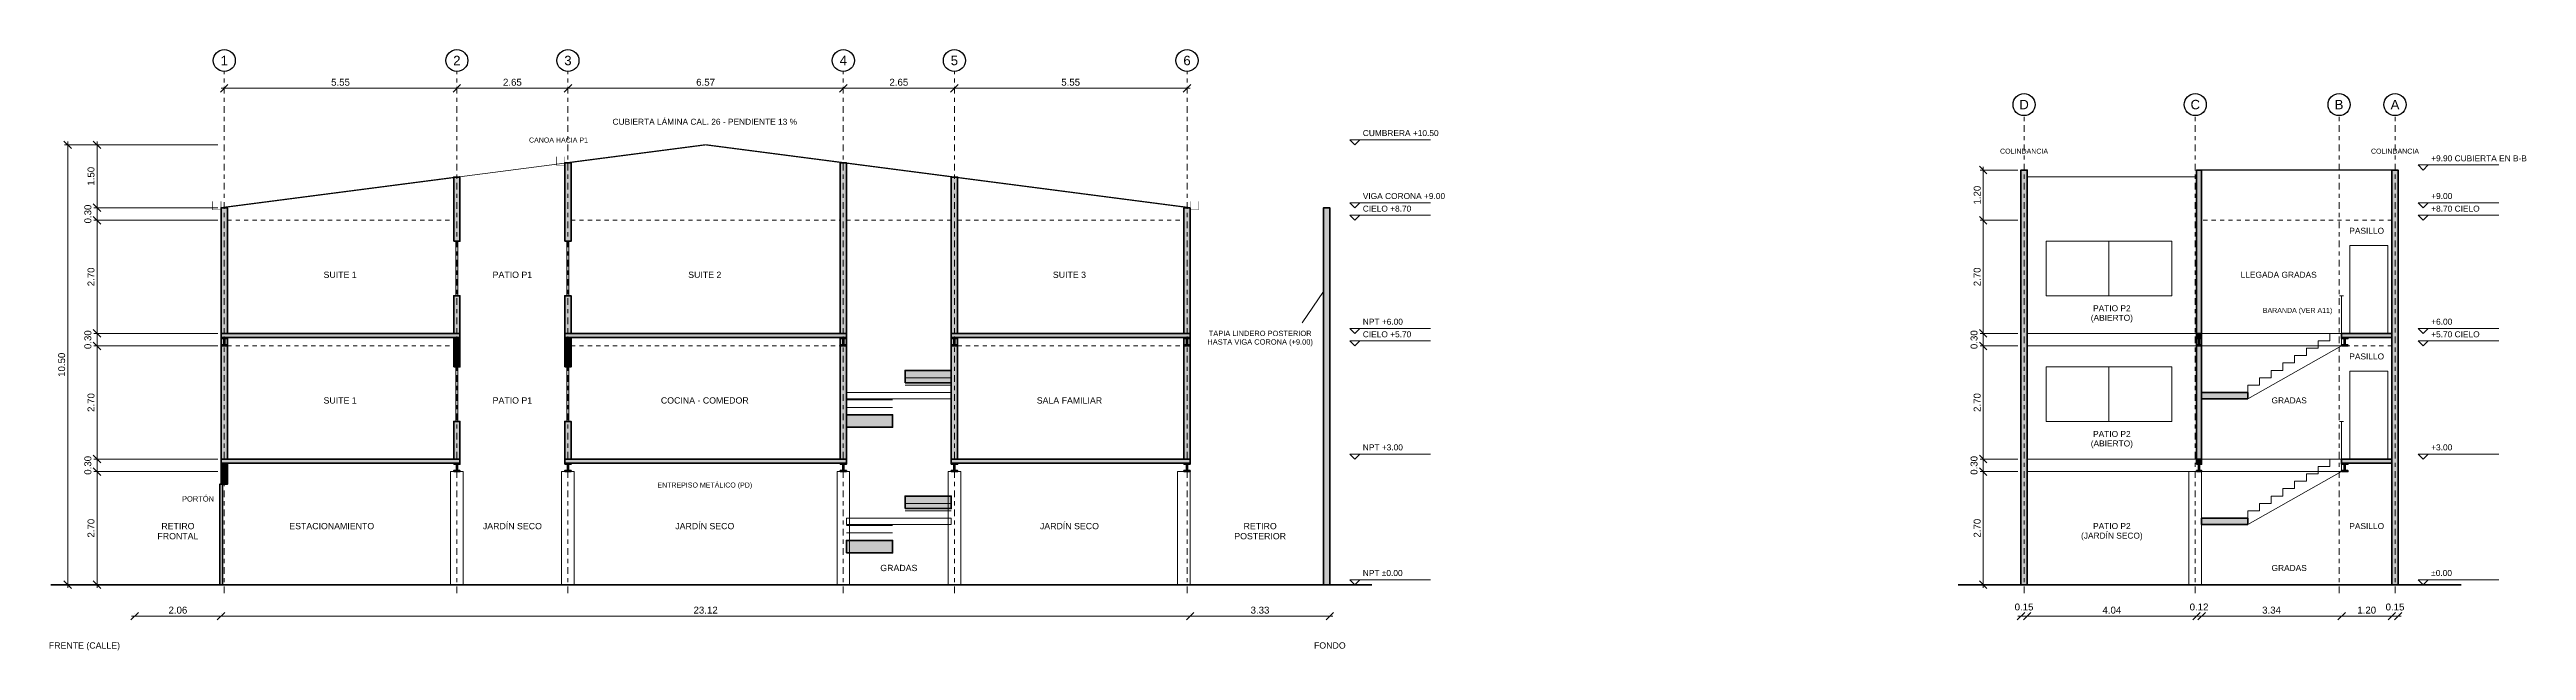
# Model space of a CAD drawing. Header units: metres. Extents: x -2 to 57.1, y -1.6 to 12.8.
import ezdxf
from ezdxf.enums import TextEntityAlignment as Align

# ---------------------------------------------------------------- set-up
doc = ezdxf.new("R2010")
doc.units = ezdxf.units.M
doc.linetypes.add('CENTER', pattern=[5.08, 3.175, -0.635, 0.635, -0.635])
doc.linetypes.add('DASHED', pattern=[1.524, 1.27, -0.254])
for name, color, linetype, lineweight in [('A-EJES', 8, 'CENTER', 13), ('A-EJES-TXT', 7, 'Continuous', 25), ('S-CIELO', 8, 'DASHED', 13), ('S-CORTE', 7, 'Continuous', 50), ('S-COTA', 7, 'Continuous', 18), ('S-CUBIERTA', 7, 'Continuous', 60), ('S-NIVEL', 7, 'Continuous', 18), ('S-TERRENO', 7, 'Continuous', 70), ('S-TXT', 7, 'Continuous', 18), ('S-VIDRIO', 8, 'Continuous', 13), ('S-VISTA', 8, 'Continuous', 18)]:
    doc.layers.add(name, color=color, linetype=linetype, lineweight=lineweight)
doc.styles.add('ARIAL', font='arial.ttf')
doc.dimstyles.new('COTA-75', dxfattribs={"dimtxt": 0.165, "dimasz": 0.09, "dimexe": 0.075, "dimexo": 0.075, "dimgap": 0.06, "dimtad": 1, "dimzin": 0, "dimdsep": 46, "dimtxsty": 'ARIAL', "dimtsz": 0.09, "dimcen": 2.5, "dimdle": 0.075, "dimclrd": 7, "dimclre": 7, "dimclrt": 7, "dimazin": 3, "dimtfac": 1, "dimtmove": 0, "dimatfit": 3, "dimlwd": 18, "dimlwe": 13})

msp = doc.modelspace()

# ---------------------------------------------------------------- hatches: boundary and pattern name
at = {"layer": 'S-CORTE'}
for points in [[(10.26, 8.2), (10.41, 8.2), (10.41, 10.076), (10.26, 10.076)], [(16.83, 6), (16.98, 6), (16.98, 10.076), (16.83, 10.076)], [(7.61, 8.2), (7.76, 8.2), (7.76, 9.731), (7.61, 9.731)], [(19.48, 6), (19.63, 6), (19.63, 9.731), (19.48, 9.731)], [(45, 0), (45.15, 0), (45.15, 9.901), (45, 9.901)], [(49.19, 6), (49.31, 6), (49.31, 9.901), (49.19, 9.901)], [(53.85, 0), (54, 0), (54, 9.901), (53.85, 9.901)], [(2.06, 6), (2.21, 6), (2.21, 9), (2.06, 9)], [(25.03, 6), (25.18, 6), (25.18, 9), (25.03, 9)], [(28.362, 0), (28.512, 0), (28.512, 9), (28.362, 9)], [(7.61, 6), (7.76, 6), (7.76, 6.9), (7.61, 6.9)], [(10.26, 6), (10.41, 6), (10.41, 6.9), (10.26, 6.9)], [(2.06, 5.9), (7.76, 5.9), (7.76, 6), (2.06, 6)], [(10.26, 5.9), (16.98, 5.9), (16.98, 6), (10.26, 6)], [(19.48, 5.9), (25.18, 5.9), (25.18, 6), (19.48, 6)], [(49.19, 5.9), (49.31, 5.9), (49.31, 6), (49.19, 6)], [(52.65, 5.9), (53.85, 5.9), (53.85, 6), (52.65, 6)], [(2.06, 5.875), (2.21, 5.875), (2.21, 5.9), (2.06, 5.9)], [(2.06, 3), (2.21, 3), (2.21, 5.9), (2.06, 5.9)], [(2.06, 5.7), (2.21, 5.7), (2.21, 5.725), (2.06, 5.725)], [(2.123, 5.7), (2.147, 5.7), (2.147, 5.9), (2.123, 5.9)], [(7.61, 5.875), (7.76, 5.875), (7.76, 5.9), (7.61, 5.9)], [(7.61, 5.2), (7.76, 5.2), (7.76, 5.9), (7.61, 5.9)], [(7.61, 5.7), (7.76, 5.7), (7.76, 5.725), (7.61, 5.725)], [(7.673, 5.7), (7.697, 5.7), (7.697, 5.9), (7.673, 5.9)], [(10.26, 5.875), (10.41, 5.875), (10.41, 5.9), (10.26, 5.9)], [(10.26, 5.2), (10.41, 5.2), (10.41, 5.9), (10.26, 5.9)], [(10.26, 5.7), (10.41, 5.7), (10.41, 5.725), (10.26, 5.725)], [(10.323, 5.7), (10.347, 5.7), (10.347, 5.9), (10.323, 5.9)], [(16.83, 5.875), (16.98, 5.875), (16.98, 5.9), (16.83, 5.9)], [(16.83, 3), (16.98, 3), (16.98, 5.9), (16.83, 5.9)], [(16.83, 5.7), (16.98, 5.7), (16.98, 5.725), (16.83, 5.725)], [(16.893, 5.7), (16.917, 5.7), (16.917, 5.9), (16.893, 5.9)], [(19.48, 5.875), (19.63, 5.875), (19.63, 5.9), (19.48, 5.9)], [(19.48, 3), (19.63, 3), (19.63, 5.9), (19.48, 5.9)], [(19.48, 5.7), (19.63, 5.7), (19.63, 5.725), (19.48, 5.725)], [(19.543, 5.7), (19.567, 5.7), (19.567, 5.9), (19.543, 5.9)], [(25.03, 5.875), (25.18, 5.875), (25.18, 5.9), (25.03, 5.9)], [(25.03, 3), (25.18, 3), (25.18, 5.9), (25.03, 5.9)], [(25.03, 5.7), (25.18, 5.7), (25.18, 5.725), (25.03, 5.725)], [(25.093, 5.7), (25.117, 5.7), (25.117, 5.9), (25.093, 5.9)], [(49.19, 3), (49.31, 3), (49.31, 5.9), (49.19, 5.9)], [(49.19, 5.875), (49.31, 5.875), (49.31, 5.9), (49.19, 5.9)], [(49.19, 5.7), (49.31, 5.7), (49.31, 5.725), (49.19, 5.725)], [(49.238, 5.7), (49.262, 5.7), (49.262, 5.9), (49.238, 5.9)], [(52.65, 5.875), (52.8, 5.875), (52.8, 5.9), (52.65, 5.9)], [(52.65, 5.7), (52.8, 5.7), (52.8, 5.725), (52.65, 5.725)], [(52.713, 5.7), (52.737, 5.7), (52.737, 5.9), (52.713, 5.9)], [(18.38, 4.818), (19.48, 4.818), (19.48, 5.118), (18.38, 5.118)], [(49.31, 4.438), (50.41, 4.438), (50.41, 4.588), (49.31, 4.588)], [(7.61, 3), (7.76, 3), (7.76, 3.9), (7.61, 3.9)], [(10.26, 3), (10.41, 3), (10.41, 3.9), (10.26, 3.9)], [(16.98, 3.759), (18.08, 3.759), (18.08, 4.059), (16.98, 4.059)], [(2.06, 2.9), (7.76, 2.9), (7.76, 3), (2.06, 3)], [(10.26, 2.9), (16.98, 2.9), (16.98, 3), (10.26, 3)], [(19.48, 2.9), (25.18, 2.9), (25.18, 3), (19.48, 3)], [(49.19, 2.9), (49.31, 2.9), (49.31, 3), (49.19, 3)], [(52.65, 2.9), (53.85, 2.9), (53.85, 3), (52.65, 3)], [(2.06, 2.4), (2.21, 2.4), (2.21, 2.9), (2.06, 2.9)], [(7.61, 2.875), (7.76, 2.875), (7.76, 2.9), (7.61, 2.9)], [(7.61, 2.7), (7.76, 2.7), (7.76, 2.725), (7.61, 2.725)], [(7.673, 2.7), (7.697, 2.7), (7.697, 2.9), (7.673, 2.9)], [(10.26, 2.875), (10.41, 2.875), (10.41, 2.9), (10.26, 2.9)], [(10.26, 2.7), (10.41, 2.7), (10.41, 2.725), (10.26, 2.725)], [(10.323, 2.7), (10.347, 2.7), (10.347, 2.9), (10.323, 2.9)], [(16.83, 2.875), (16.98, 2.875), (16.98, 2.9), (16.83, 2.9)], [(16.83, 2.7), (16.98, 2.7), (16.98, 2.725), (16.83, 2.725)], [(16.893, 2.7), (16.917, 2.7), (16.917, 2.9), (16.893, 2.9)], [(19.48, 2.875), (19.63, 2.875), (19.63, 2.9), (19.48, 2.9)], [(19.48, 2.7), (19.63, 2.7), (19.63, 2.725), (19.48, 2.725)], [(19.543, 2.7), (19.567, 2.7), (19.567, 2.9), (19.543, 2.9)], [(25.03, 2.875), (25.18, 2.875), (25.18, 2.9), (25.03, 2.9)], [(25.03, 2.7), (25.18, 2.7), (25.18, 2.725), (25.03, 2.725)], [(25.093, 2.7), (25.117, 2.7), (25.117, 2.9), (25.093, 2.9)], [(49.19, 2.875), (49.31, 2.875), (49.31, 2.9), (49.19, 2.9)], [(49.19, 2.7), (49.31, 2.7), (49.31, 2.725), (49.19, 2.725)], [(49.238, 2.7), (49.262, 2.7), (49.262, 2.9), (49.238, 2.9)], [(52.65, 2.875), (52.8, 2.875), (52.8, 2.9), (52.65, 2.9)], [(52.65, 2.7), (52.8, 2.7), (52.8, 2.725), (52.65, 2.725)], [(52.713, 2.7), (52.737, 2.7), (52.737, 2.9), (52.713, 2.9)], [(18.38, 1.818), (19.48, 1.818), (19.48, 2.118), (18.38, 2.118)], [(49.31, 1.438), (50.41, 1.438), (50.41, 1.588), (49.31, 1.588)], [(16.98, 0.759), (18.08, 0.759), (18.08, 1.059), (16.98, 1.059)]]:
    msp.add_hatch(color=7, dxfattribs=at).paths.add_polyline_path(points)

# ---------------------------------------------------------------- linework, layer by layer
at = {"layer": 'A-EJES', "ltscale": 0.05}
for p, q in [((2.135, -0.2), (2.135, 12.253)), ((7.685, -0.2), (7.685, 12.253)), ((10.335, -0.2), (10.335, 12.253)), ((16.905, -0.2), (16.905, 12.253)), ((19.555, -0.2), (19.555, 12.253)), ((25.105, -0.2), (25.105, 12.253)), ((45.075, -0.2), (45.075, 11.201)), ((49.16, -0.2), (49.16, 11.201)), ((52.59, -0.2), (52.59, 11.201)), ((53.925, -0.2), (53.925, 11.201))]:
    msp.add_line(p, q, dxfattribs=at)
at = {"layer": 'A-EJES-TXT'}
for centre in [(2.135, 12.515), (7.685, 12.515), (10.335, 12.515), (16.905, 12.515), (19.555, 12.515), (25.105, 12.515), (45.075, 11.463), (49.16, 11.463), (52.59, 11.463), (53.925, 11.463)]:
    msp.add_circle(centre, 0.263, dxfattribs=at)
at = {"layer": 'S-CIELO', "ltscale": 0.0375}
for p, q in [((2.21, 8.7), (7.61, 8.7)), ((10.41, 8.7), (16.83, 8.7)), ((16.98, 8.7), (19.48, 8.7)), ((19.63, 8.7), (25.03, 8.7)), ((53.85, 8.7), (49.31, 8.7)), ((2.21, 5.7), (7.61, 5.7)), ((10.41, 5.7), (16.83, 5.7)), ((19.63, 5.7), (25.03, 5.7)), ((53.85, 5.7), (52.65, 5.7))]:
    msp.add_line(p, q, dxfattribs=at)
at = {"layer": 'S-CORTE', "const_width": 0.012}
for points in [[(10.06, 10.216), (10.06, 10.016), (10.26, 10.016), (10.26, 10.216)], [(1.86, 9.15), (1.86, 8.95), (2.06, 8.95), (2.06, 9.15)], [(25.18, 9.15), (25.18, 8.95), (25.38, 8.95), (25.38, 9.15)]]:
    msp.add_lwpolyline(points, dxfattribs=at)
at = {"layer": 'S-CORTE'}
for points in [[(10.26, 8.2), (10.41, 8.2), (10.41, 10.076), (10.26, 10.076)], [(16.83, 6), (16.98, 6), (16.98, 10.076), (16.83, 10.076)], [(7.61, 8.2), (7.76, 8.2), (7.76, 9.731), (7.61, 9.731)], [(19.48, 6), (19.63, 6), (19.63, 9.731), (19.48, 9.731)], [(45, 0), (45.15, 0), (45.15, 9.901), (45, 9.901)], [(49.19, 6), (49.31, 6), (49.31, 9.901), (49.19, 9.901)], [(53.85, 0), (54, 0), (54, 9.901), (53.85, 9.901)], [(2.06, 6), (2.21, 6), (2.21, 9), (2.06, 9)], [(25.03, 6), (25.18, 6), (25.18, 9), (25.03, 9)], [(28.362, 0), (28.512, 0), (28.512, 9), (28.362, 9)], [(7.61, 6), (7.76, 6), (7.76, 6.9), (7.61, 6.9)], [(10.26, 6), (10.41, 6), (10.41, 6.9), (10.26, 6.9)], [(2.06, 5.9), (7.76, 5.9), (7.76, 6), (2.06, 6)], [(10.26, 5.9), (16.98, 5.9), (16.98, 6), (10.26, 6)], [(19.48, 5.9), (25.18, 5.9), (25.18, 6), (19.48, 6)], [(49.19, 5.9), (49.31, 5.9), (49.31, 6), (49.19, 6)], [(52.65, 5.9), (53.85, 5.9), (53.85, 6), (52.65, 6)], [(2.06, 5.875), (2.21, 5.875), (2.21, 5.9), (2.06, 5.9)], [(2.06, 3), (2.21, 3), (2.21, 5.9), (2.06, 5.9)], [(2.06, 5.7), (2.21, 5.7), (2.21, 5.725), (2.06, 5.725)], [(2.123, 5.7), (2.147, 5.7), (2.147, 5.9), (2.123, 5.9)], [(7.61, 5.875), (7.76, 5.875), (7.76, 5.9), (7.61, 5.9)], [(7.61, 5.2), (7.76, 5.2), (7.76, 5.9), (7.61, 5.9)], [(7.61, 5.7), (7.76, 5.7), (7.76, 5.725), (7.61, 5.725)], [(7.673, 5.7), (7.697, 5.7), (7.697, 5.9), (7.673, 5.9)], [(10.26, 5.875), (10.41, 5.875), (10.41, 5.9), (10.26, 5.9)], [(10.26, 5.2), (10.41, 5.2), (10.41, 5.9), (10.26, 5.9)], [(10.26, 5.7), (10.41, 5.7), (10.41, 5.725), (10.26, 5.725)], [(10.323, 5.7), (10.347, 5.7), (10.347, 5.9), (10.323, 5.9)], [(16.83, 5.875), (16.98, 5.875), (16.98, 5.9), (16.83, 5.9)], [(16.83, 3), (16.98, 3), (16.98, 5.9), (16.83, 5.9)], [(16.83, 5.7), (16.98, 5.7), (16.98, 5.725), (16.83, 5.725)], [(16.893, 5.7), (16.917, 5.7), (16.917, 5.9), (16.893, 5.9)], [(19.48, 5.875), (19.63, 5.875), (19.63, 5.9), (19.48, 5.9)], [(19.48, 3), (19.63, 3), (19.63, 5.9), (19.48, 5.9)], [(19.48, 5.7), (19.63, 5.7), (19.63, 5.725), (19.48, 5.725)], [(19.543, 5.7), (19.567, 5.7), (19.567, 5.9), (19.543, 5.9)], [(25.03, 5.875), (25.18, 5.875), (25.18, 5.9), (25.03, 5.9)], [(25.03, 3), (25.18, 3), (25.18, 5.9), (25.03, 5.9)], [(25.03, 5.7), (25.18, 5.7), (25.18, 5.725), (25.03, 5.725)], [(25.093, 5.7), (25.117, 5.7), (25.117, 5.9), (25.093, 5.9)], [(49.19, 3), (49.31, 3), (49.31, 5.9), (49.19, 5.9)], [(49.19, 5.875), (49.31, 5.875), (49.31, 5.9), (49.19, 5.9)], [(49.19, 5.7), (49.31, 5.7), (49.31, 5.725), (49.19, 5.725)], [(49.238, 5.7), (49.262, 5.7), (49.262, 5.9), (49.238, 5.9)], [(52.65, 5.875), (52.8, 5.875), (52.8, 5.9), (52.65, 5.9)], [(52.65, 5.7), (52.8, 5.7), (52.8, 5.725), (52.65, 5.725)], [(52.713, 5.7), (52.737, 5.7), (52.737, 5.9), (52.713, 5.9)], [(18.38, 4.818), (19.48, 4.818), (19.48, 5.118), (18.38, 5.118)], [(49.31, 4.438), (50.41, 4.438), (50.41, 4.588), (49.31, 4.588)], [(7.61, 3), (7.76, 3), (7.76, 3.9), (7.61, 3.9)], [(10.26, 3), (10.41, 3), (10.41, 3.9), (10.26, 3.9)], [(16.98, 3.759), (18.08, 3.759), (18.08, 4.059), (16.98, 4.059)], [(2.06, 2.9), (7.76, 2.9), (7.76, 3), (2.06, 3)], [(10.26, 2.9), (16.98, 2.9), (16.98, 3), (10.26, 3)], [(19.48, 2.9), (25.18, 2.9), (25.18, 3), (19.48, 3)], [(49.19, 2.9), (49.31, 2.9), (49.31, 3), (49.19, 3)], [(52.65, 2.9), (53.85, 2.9), (53.85, 3), (52.65, 3)], [(2.03, 0), (2.09, 0), (2.09, 2.4), (2.03, 2.4)], [(2.06, 2.4), (2.21, 2.4), (2.21, 2.9), (2.06, 2.9)], [(7.61, 2.875), (7.76, 2.875), (7.76, 2.9), (7.61, 2.9)], [(7.61, 2.7), (7.76, 2.7), (7.76, 2.725), (7.61, 2.725)], [(7.673, 2.7), (7.697, 2.7), (7.697, 2.9), (7.673, 2.9)], [(10.26, 2.875), (10.41, 2.875), (10.41, 2.9), (10.26, 2.9)], [(10.26, 2.7), (10.41, 2.7), (10.41, 2.725), (10.26, 2.725)], [(10.323, 2.7), (10.347, 2.7), (10.347, 2.9), (10.323, 2.9)], [(16.83, 2.875), (16.98, 2.875), (16.98, 2.9), (16.83, 2.9)], [(16.83, 2.7), (16.98, 2.7), (16.98, 2.725), (16.83, 2.725)], [(16.893, 2.7), (16.917, 2.7), (16.917, 2.9), (16.893, 2.9)], [(19.48, 2.875), (19.63, 2.875), (19.63, 2.9), (19.48, 2.9)], [(19.48, 2.7), (19.63, 2.7), (19.63, 2.725), (19.48, 2.725)], [(19.543, 2.7), (19.567, 2.7), (19.567, 2.9), (19.543, 2.9)], [(25.03, 2.875), (25.18, 2.875), (25.18, 2.9), (25.03, 2.9)], [(25.03, 2.7), (25.18, 2.7), (25.18, 2.725), (25.03, 2.725)], [(25.093, 2.7), (25.117, 2.7), (25.117, 2.9), (25.093, 2.9)], [(49.19, 2.875), (49.31, 2.875), (49.31, 2.9), (49.19, 2.9)], [(49.19, 2.7), (49.31, 2.7), (49.31, 2.725), (49.19, 2.725)], [(49.238, 2.7), (49.262, 2.7), (49.262, 2.9), (49.238, 2.9)], [(52.65, 2.875), (52.8, 2.875), (52.8, 2.9), (52.65, 2.9)], [(52.65, 2.7), (52.8, 2.7), (52.8, 2.725), (52.65, 2.725)], [(52.713, 2.7), (52.737, 2.7), (52.737, 2.9), (52.713, 2.9)], [(18.38, 1.818), (19.48, 1.818), (19.48, 2.118), (18.38, 2.118)], [(49.31, 1.438), (50.41, 1.438), (50.41, 1.588), (49.31, 1.588)], [(16.98, 0.759), (18.08, 0.759), (18.08, 1.059), (16.98, 1.059)]]:
    msp.add_lwpolyline(points, close=True, dxfattribs=at)
at = {"layer": 'S-CUBIERTA', "const_width": 0.03}
for points in [[(10.26, 10.066), (13.62, 10.503), (25.18, 9)], [(2.06, 9), (7.76, 9.741)], [(53.85, 9.901), (49.19, 9.901)]]:
    msp.add_lwpolyline(points, dxfattribs=at)
at = {"layer": 'S-NIVEL'}
for p, q in [((28.992, 10.623), (30.912, 10.623)), ((54.48, 10.021), (56.4, 10.021)), ((28.992, 9.12), (30.912, 9.12)), ((54.48, 9.12), (56.4, 9.12)), ((28.992, 8.82), (30.912, 8.82)), ((54.48, 8.82), (56.4, 8.82)), ((28.992, 6.12), (30.912, 6.12)), ((54.48, 6.12), (56.4, 6.12)), ((28.992, 5.82), (30.912, 5.82)), ((54.48, 5.82), (56.4, 5.82)), ((28.992, 3.12), (30.912, 3.12)), ((54.48, 3.12), (56.4, 3.12)), ((28.992, 0.12), (30.912, 0.12)), ((54.48, 0.12), (56.4, 0.12))]:
    msp.add_line(p, q, dxfattribs=at)
for points in [[(28.992, 10.623), (29.232, 10.623), (29.112, 10.503)], [(54.48, 10.021), (54.72, 10.021), (54.6, 9.901)], [(28.992, 9.12), (29.232, 9.12), (29.112, 9)], [(54.48, 9.12), (54.72, 9.12), (54.6, 9)], [(28.992, 8.82), (29.232, 8.82), (29.112, 8.7)], [(54.48, 8.82), (54.72, 8.82), (54.6, 8.7)], [(28.992, 6.12), (29.232, 6.12), (29.112, 6)], [(54.48, 6.12), (54.72, 6.12), (54.6, 6)], [(28.992, 5.82), (29.232, 5.82), (29.112, 5.7)], [(54.48, 5.82), (54.72, 5.82), (54.6, 5.7)], [(28.992, 3.12), (29.232, 3.12), (29.112, 3)], [(54.48, 3.12), (54.72, 3.12), (54.6, 3)], [(28.992, 0.12), (29.232, 0.12), (29.112, 0)], [(54.48, 0.12), (54.72, 0.12), (54.6, 0)]]:
    msp.add_lwpolyline(points, close=True, dxfattribs=at)
at = {"layer": 'S-TERRENO'}
for p, q in [((-2, 0), (29.512, 0)), ((43.5, 0), (55.5, 0))]:
    msp.add_line(p, q, dxfattribs=at)
at = {"layer": 'S-TXT'}
msp.add_line((27.85, 6.25), (28.362, 7), dxfattribs=at)
at = {"layer": 'S-VIDRIO'}
for p, q in [((7.66, 6.9), (7.66, 8.2)), ((7.71, 6.9), (7.71, 8.2)), ((10.31, 6.9), (10.31, 8.2)), ((10.36, 6.9), (10.36, 8.2)), ((7.66, 3.9), (7.66, 5.2)), ((7.71, 3.9), (7.71, 5.2)), ((10.31, 3.9), (10.31, 5.2)), ((10.36, 3.9), (10.36, 5.2))]:
    msp.add_line(p, q, dxfattribs=at)
at = {"layer": 'S-VISTA'}
for p, q in [((49.19, 9.741), (45.15, 9.741)), ((47.1, 6.9), (47.1, 8.2)), ((52.6, 6.9), (52.7, 6.9)), ((52.65, 6), (52.65, 6.9)), ((50.41, 4.438), (52.65, 5.7)), ((18.38, 4.941), (19.48, 4.941)), ((18.38, 4.765), (19.48, 4.765)), ((47.1, 3.9), (47.1, 5.2)), ((16.98, 4.588), (18.08, 4.588)), ((16.98, 4.412), (18.08, 4.412)), ((16.98, 4.235), (18.08, 4.235)), ((52.6, 3.9), (52.7, 3.9)), ((52.65, 3), (52.65, 3.9)), ((50.41, 1.438), (52.65, 2.7)), ((18.38, 1.941), (19.48, 1.941)), ((16.98, 1.588), (18.08, 1.588)), ((16.98, 1.412), (18.08, 1.412)), ((16.98, 1.235), (18.08, 1.235)), ((18.38, 1.765), (19.48, 1.765))]:
    msp.add_line(p, q, dxfattribs=at)
for points in [[(2.06, 9), (13.62, 10.503), (25.18, 9)], [(50.41, 4.588), (50.41, 4.765), (50.69, 4.765), (50.69, 4.941), (50.97, 4.941), (50.97, 5.118), (51.25, 5.118), (51.25, 5.294), (51.53, 5.294), (51.53, 5.471), (51.81, 5.471), (51.81, 5.647), (52.09, 5.647), (52.09, 5.824), (52.37, 5.824), (52.37, 6), (52.65, 6)], [(50.41, 1.588), (50.41, 1.765), (50.69, 1.765), (50.69, 1.941), (50.97, 1.941), (50.97, 2.118), (51.25, 2.118), (51.25, 2.294), (51.53, 2.294), (51.53, 2.471), (51.81, 2.471), (51.81, 2.647), (52.09, 2.647), (52.09, 2.824), (52.37, 2.824), (52.37, 3), (52.65, 3)]]:
    msp.add_lwpolyline(points, dxfattribs=at)
for points in [[(45.6, 6.9), (48.6, 6.9), (48.6, 8.2), (45.6, 8.2)], [(52.85, 6), (53.75, 6), (53.75, 8.1), (52.85, 8.1)], [(45.15, 5.7), (52.65, 5.7), (52.65, 6), (45.15, 6)], [(45.6, 3.9), (48.6, 3.9), (48.6, 5.2), (45.6, 5.2)], [(52.85, 3), (53.75, 3), (53.75, 5.1), (52.85, 5.1)], [(16.98, 4.438), (19.48, 4.438), (19.48, 4.588), (16.98, 4.588)], [(45.15, 2.7), (52.65, 2.7), (52.65, 3), (45.15, 3)], [(7.535, 0), (7.835, 0), (7.835, 2.7), (7.535, 2.7)], [(10.185, 0), (10.485, 0), (10.485, 2.7), (10.185, 2.7)], [(16.755, 0), (17.055, 0), (17.055, 2.7), (16.755, 2.7)], [(19.405, 0), (19.705, 0), (19.705, 2.7), (19.405, 2.7)], [(24.88, 0), (25.18, 0), (25.18, 2.7), (24.88, 2.7)], [(49.01, 0), (49.31, 0), (49.31, 2.7), (49.01, 2.7)], [(16.98, 1.438), (19.48, 1.438), (19.48, 1.588), (16.98, 1.588)]]:
    msp.add_lwpolyline(points, close=True, dxfattribs=at)

# ---------------------------------------------------------------- texts
at = {"layer": 'A-EJES-TXT', "style": 'ARIAL'}
for s, p in [('1', (2.135, 12.515)), ('2', (7.685, 12.515)), ('3', (10.335, 12.515)), ('4', (16.905, 12.515)), ('5', (19.555, 12.515)), ('6', (25.105, 12.515)), ('D', (45.075, 11.463)), ('C', (49.16, 11.463)), ('B', (52.59, 11.463)), ('A', (53.925, 11.463))]:
    msp.add_text(s, height=0.225, dxfattribs=at).set_placement(p, align=Align.MIDDLE_CENTER)
at = {"layer": 'S-NIVEL', "style": 'ARIAL'}
for s, p in [('CUMBRERA +10.50', (29.299, 10.668)), ('+9.90 CUBIERTA EN B-B', (54.788, 10.066)), ('VIGA CORONA +9.00', (29.299, 9.165)), ('CIELO +8.70', (29.299, 8.865)), ('+9.00', (54.788, 9.165)), ('+8.70 CIELO', (54.788, 8.865)), ('CIELO +5.70', (29.299, 5.865)), ('NPT +6.00', (29.299, 6.165)), ('+6.00', (54.788, 6.165)), ('+5.70 CIELO', (54.788, 5.865)), ('NPT +3.00', (29.299, 3.165)), ('+3.00', (54.788, 3.165)), ('NPT ±0.00', (29.299, 0.165)), ('±0.00', (54.788, 0.165))]:
    msp.add_text(s, height=0.1425, dxfattribs=at).set_placement(p, align=Align.BOTTOM_LEFT)
at = {"layer": 'S-TXT', "style": 'ARIAL'}
for s, height, p in [('CANOA HACIA P1', 0.12, (10.11, 10.616)), ('CUBIERTA LÁMINA CAL. 26 - PENDIENTE 13 %', 0.1425, (13.6, 11.053)), ('COLINDANCIA', 0.12, (45.075, 10.351)), ('COLINDANCIA', 0.12, (53.925, 10.351)), ('PASILLO', 0.1425, (53.25, 8.45)), ('SUITE 1', 0.15, (4.9, 7.4)), ('PATIO P1', 0.15, (9.01, 7.4)), ('SUITE 2', 0.15, (13.6, 7.4)), ('SUITE 3', 0.15, (22.3, 7.4)), ('LLEGADA GRADAS', 0.1425, (51.15, 7.4)), ('PATIO P2', 0.1425, (47.17, 6.6)), ('BARANDA (VER A11)', 0.12, (51.6, 6.55)), ('TAPIA LINDERO POSTERIOR', 0.1275, (26.85, 6)), ('(ABIERTO)', 0.1425, (47.17, 6.372)), ('HASTA VIGA CORONA (+9.00)', 0.1275, (26.85, 5.796)), ('PASILLO', 0.1425, (53.25, 5.45)), ('SUITE 1', 0.15, (4.9, 4.4)), ('PATIO P1', 0.15, (9.01, 4.4)), ('COCINA - COMEDOR', 0.15, (13.6, 4.4)), ('SALA FAMILIAR', 0.15, (22.3, 4.4)), ('GRADAS', 0.1425, (51.4, 4.4)), ('PATIO P2', 0.1425, (47.17, 3.6)), ('(ABIERTO)', 0.1425, (47.17, 3.372)), ('ENTREPISO METÁLICO (PD)', 0.12, (13.6, 2.38)), ('PORTÓN', 0.1275, (1.51, 2.05)), ('FRONTAL', 0.15, (1.03, 1.16)), ('RETIRO', 0.15, (1.03, 1.4)), ('ESTACIONAMIENTO', 0.15, (4.7, 1.4)), ('JARDÍN SECO', 0.15, (9.01, 1.4)), ('JARDÍN SECO', 0.15, (13.6, 1.4)), ('JARDÍN SECO', 0.15, (22.3, 1.4)), ('POSTERIOR', 0.15, (26.85, 1.16)), ('RETIRO', 0.15, (26.85, 1.4)), ('(JARDÍN SECO)', 0.1425, (47.17, 1.172)), ('PATIO P2', 0.1425, (47.17, 1.4)), ('PASILLO', 0.1425, (53.25, 1.4)), ('GRADAS', 0.15, (18.23, 0.4)), ('GRADAS', 0.1425, (51.4, 0.4)), ('FRENTE (CALLE)', 0.15, (-1.2, -1.45)), ('FONDO', 0.15, (28.512, -1.45))]:
    msp.add_text(s, height=height, dxfattribs=at).set_placement(p, align=Align.MIDDLE_CENTER)

# ---------------------------------------------------------------- dimensions: what is measured, and where the dimension line sits
at = {"layer": 'S-COTA'}
for base, p1, p2 in [((2.135, 11.853), (2.135, 11.853), (7.685, 11.853)), ((7.685, 11.853), (7.685, 11.853), (10.335, 11.853)), ((10.335, 11.853), (10.335, 11.853), (16.905, 11.853)), ((16.905, 11.853), (16.905, 11.853), (19.555, 11.853)), ((19.555, 11.853), (19.555, 11.853), (25.105, 11.853)), ((0, -0.75), (0, -0.75), (2.06, -0.75)), ((2.06, -0.75), (2.06, -0.75), (25.18, -0.75)), ((25.18, -0.75), (25.18, -0.75), (28.512, -0.75)), ((45, -0.75), (45, -0.75), (45.15, -0.75)), ((45.15, -0.75), (45.15, -0.75), (49.19, -0.75)), ((49.19, -0.75), (49.19, -0.75), (49.31, -0.75)), ((49.31, -0.75), (49.31, -0.75), (52.65, -0.75)), ((52.65, -0.75), (52.65, -0.75), (53.85, -0.75)), ((53.85, -0.75), (53.85, -0.75), (54, -0.75))]:
    msp.add_linear_dim(base=base, p1=p1, p2=p2, dimstyle='COTA-75', dxfattribs=at).render()
for base, p1, p2 in [((-1.6, 0), (2.06, 0), (2.06, 10.503)), ((-0.9, 9), (2.06, 9), (2.06, 10.503)), ((44.1, 8.7), (45, 8.7), (45, 9.901)), ((-0.9, 8.7), (2.06, 8.7), (2.06, 9)), ((-0.9, 6), (2.06, 6), (2.06, 8.7)), ((44.1, 6), (45, 6), (45, 8.7)), ((-0.9, 5.7), (2.06, 5.7), (2.06, 6)), ((44.1, 5.7), (45, 5.7), (45, 6)), ((-0.9, 3), (2.06, 3), (2.06, 5.7)), ((44.1, 3), (45, 3), (45, 5.7)), ((-0.9, 2.7), (2.06, 2.7), (2.06, 3)), ((44.1, 2.7), (45, 2.7), (45, 3)), ((-0.9, 0), (2.06, 0), (2.06, 2.7)), ((44.1, 0), (45, 0), (45, 2.7))]:
    msp.add_linear_dim(base=base, p1=p1, p2=p2, angle=90, dimstyle='COTA-75', dxfattribs=at).render()

doc.saveas('drawing.dxf')
